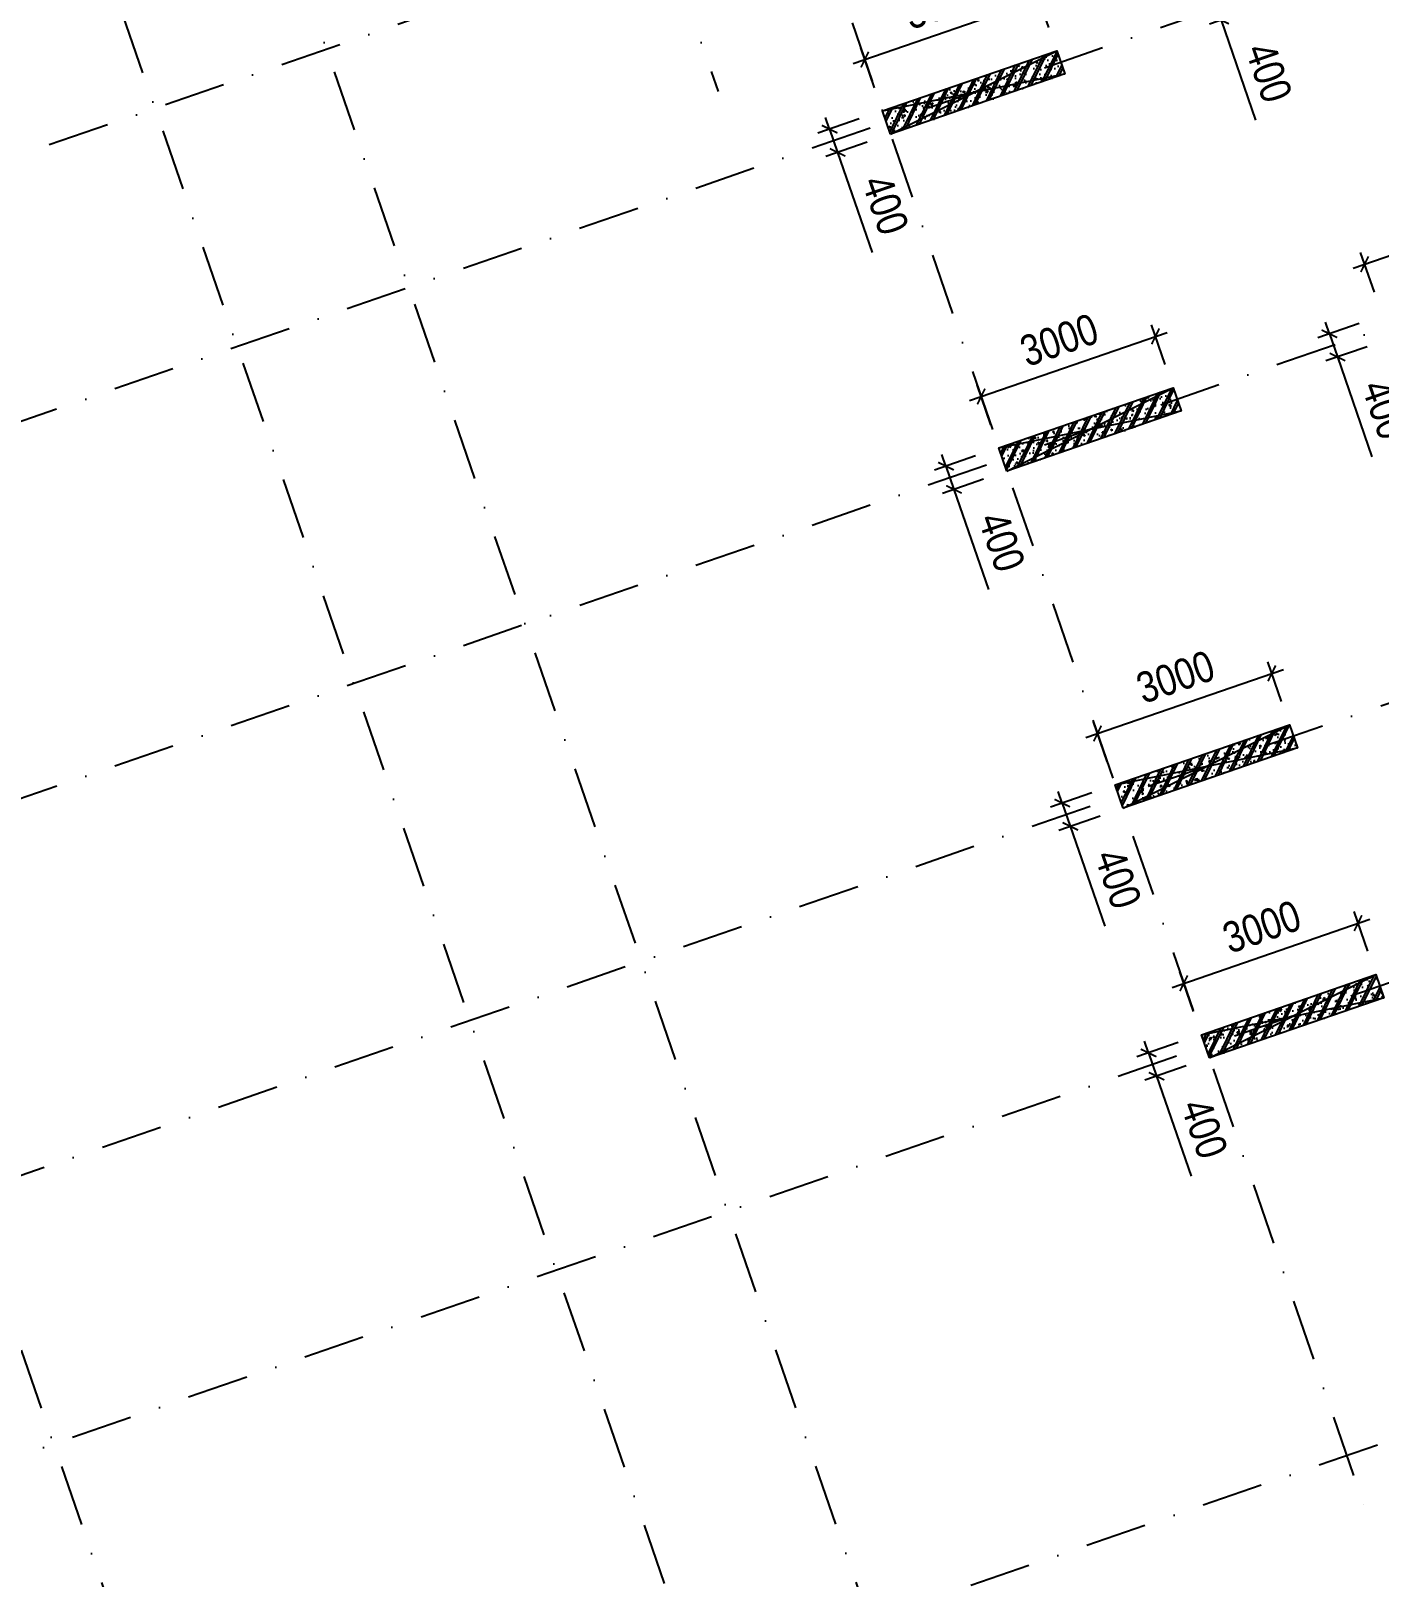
# Model space of a CAD drawing. Header units: millimetres. Extents: x 13965 to 1327256, y -72704 to 46237.
# Drawn here: x 66235 to 88168, y -32339 to -7183 of the extents above; entities that cross this region are included whole.
import ezdxf

# ---------------------------------------------------------------- set-up
doc = ezdxf.new("R2010")
doc.units = ezdxf.units.MM
doc.header["$MEASUREMENT"] = 0
doc.linetypes.add('DASHDOT', pattern=[1, 0.5, -0.25, 0, -0.25])
for name, color, linetype in [('KC2-DIM', 251, 'Continuous'), ('KT-Luoi truc South Tower', 8, 'DASHDOT'), ('Xref_ST_MBDV Cot vach 30.7.2022|Xref_ST_MBDV Cot vach 30.7.2022|Xref_ST_MBDV Cot vach 30.7.2022|Xref_ST_MBDV Cot vach 30.7.2022|KC-Betong', 6, 'Continuous')]:
    doc.layers.add(name, color=color, linetype=linetype)
doc.layers.add('KT-Kich thuoc', color=159, linetype='Continuous', lineweight=18)
doc.styles.add('Arial Narrow', font='ARIALN.TTF')
doc.dimstyles.new('ccu12-200', dxfattribs={"dimscale": 200, "dimtxt": 2.5, "dimasz": 1, "dimexe": 1, "dimexo": 2, "dimgap": 1, "dimtad": 1, "dimdec": 0, "dimdsep": 46, "dimtxsty": 'Arial Narrow', "dimblk": 'ARCHTICK', "dimcen": -1, "dimdle": 1, "dimclrd": 256, "dimclre": 256, "dimclrt": 3, "dimadec": 0, "dimazin": 2, "dimtfac": 0.1, "dimtdec": 0, "dimtmove": 0, "dimatfit": 1, "dimldrblk": 'ARCHTICK', "dimfxl": 1, "dimtvp": 0.833333, "dimtolj": 1, "dimtzin": 12, "dimarcsym": 0})

# ---------------------------------------------------------------- blocks, each defined once
blk = doc.blocks.new('Asix South Tower')
at = {"layer": 'KT-Luoi truc South Tower', "ltscale": 2000}
for p, q in [((-72397.8, 60940.8), (-54232.5, 8325.6)), ((-74690, 60149.4), (-64788, 31468.5)), ((-80172.4, 58256.6), (-62007.1, 5641.4)), ((-82960.9, 57293.9), (-64795.6, 4678.7)), ((-91137.3, 54471), (-72972, 1855.8)), ((-37736.8, 39354.3), (-105450.5, 15976.2)), ((-63379.6, 34838.6), (-106788.6, 19851.7)), ((-37735.1, 33218.9), (-103274.2, 10591.7)), ((-47391.3, 23749.2), (-101381.4, 5109.2)), ((-45988, 19684.6), (-99978.1, 1044.6)), ((-52170.8, 10095.3), (-96381.5, -5168.4))]:
    blk.add_line(p, q, dxfattribs=at)
blk = doc.blocks.new('_ArchTick')
at = {"color": 0, "const_width": 0.15}
blk.add_lwpolyline([(-0.5, -0.5), (0.5, 0.5)], dxfattribs=at)
blk = doc.blocks.new('*D122')
at = {"layer": 'Defpoints', "color": 0, "transparency": 16777216}
for p in [(82637, -6670), (82925, -7505, 0), (80090, -8484, 0)]:
    blk.add_point(p, dxfattribs=at)
at = {"layer": 'KC2-DIM', "lineweight": -2, "transparency": 16777216}
for p, q in [((82795, -7127), (82572, -6480)), ((79612, -7714), (82826, -6604)), ((79959, -8106), (79736, -7459))]:
    blk.add_line(p, q, dxfattribs=at)
at = {"layer": 'KC2-DIM', "lineweight": -2, "transparency": 16777216, "xscale": 200, "yscale": 200, "zscale": 200}
for p, rotation in [((82637, -6670), 19.04713795321682), ((79801, -7649), 199.0471379532168)]:
    blk.add_blockref('_ArchTick', p, dxfattribs=dict(at, rotation=rotation))
at = {"layer": 'KC2-DIM', "color": 3, "transparency": 16777216, "insert": (81071, -6729), "char_height": 500, "attachment_point": 5, "rotation": 19.0471, "style": 'Arial Narrow'}
blk.add_mtext('\\A1;3000', dxfattribs=at)
blk = doc.blocks.new('*D123')
at = {"layer": 'Defpoints', "color": 0, "transparency": 16777216}
for p in [(80090, -8484, 0), (80220, -8862, 0), (79359, -9159)]:
    blk.add_point(p, dxfattribs=at)
at = {"layer": 'KC2-DIM', "lineweight": -2, "transparency": 16777216}
for p, q in [((79712, -8614), (79040, -8846)), ((79229, -8781), (79163, -8592)), ((79229, -8781), (79359, -9159)), ((79842, -8992), (79170, -9224)), ((79359, -9159), (79921, -10786))]:
    blk.add_line(p, q, dxfattribs=at)
at = {"layer": 'KC2-DIM', "lineweight": -2, "transparency": 16777216, "xscale": 200, "yscale": 200, "zscale": 200}
for p, rotation in [((79229, -8781), 289.0471379532172), ((79359, -9159), 109.0471379532172)]:
    blk.add_blockref('_ArchTick', p, dxfattribs=dict(at, rotation=rotation))
at = {"layer": 'KC2-DIM', "color": 3, "transparency": 16777216, "insert": (80136, -10013), "char_height": 500, "attachment_point": 5, "rotation": 289.0471, "style": 'Arial Narrow'}
blk.add_mtext('\\A1;400', dxfattribs=at)
blk = doc.blocks.new('*D124')
at = {"layer": 'Defpoints', "color": 0, "transparency": 16777216}
for p in [(84530, -12152), (84818, -12988, 0), (81983, -13967, 0)]:
    blk.add_point(p, dxfattribs=at)
at = {"layer": 'KC2-DIM', "lineweight": -2, "transparency": 16777216}
for p, q in [((84688, -12610), (84465, -11963)), ((81505, -13197), (84719, -12087)), ((81852, -13589), (81629, -12942))]:
    blk.add_line(p, q, dxfattribs=at)
at = {"layer": 'KC2-DIM', "lineweight": -2, "transparency": 16777216, "xscale": 200, "yscale": 200, "zscale": 200}
for p, rotation in [((84530, -12152), 19.0471379532168), ((81694, -13131), 199.0471379532168)]:
    blk.add_blockref('_ArchTick', p, dxfattribs=dict(at, rotation=rotation))
at = {"layer": 'KC2-DIM', "color": 3, "transparency": 16777216, "insert": (82964, -12212), "char_height": 500, "attachment_point": 5, "rotation": 19.0471, "style": 'Arial Narrow'}
blk.add_mtext('\\A1;3000', dxfattribs=at)
blk = doc.blocks.new('*D125')
at = {"layer": 'Defpoints', "color": 0, "transparency": 16777216}
for p in [(81983, -13967, 0), (82113, -14345, 0), (81252, -14642)]:
    blk.add_point(p, dxfattribs=at)
at = {"layer": 'KC2-DIM', "lineweight": -2, "transparency": 16777216}
for p, q in [((81122, -14264), (81056, -14075)), ((81605, -14097), (80933, -14329)), ((81122, -14264), (81252, -14642)), ((81735, -14475), (81063, -14707)), ((81252, -14642), (81814, -16269))]:
    blk.add_line(p, q, dxfattribs=at)
at = {"layer": 'KC2-DIM', "lineweight": -2, "transparency": 16777216, "xscale": 200, "yscale": 200, "zscale": 200}
for p, rotation in [((81122, -14264), 289.0471379532172), ((81252, -14642), 109.0471379532172)]:
    blk.add_blockref('_ArchTick', p, dxfattribs=dict(at, rotation=rotation))
at = {"layer": 'KC2-DIM', "color": 3, "transparency": 16777216, "insert": (82029, -15496), "char_height": 500, "attachment_point": 5, "rotation": 289.0471, "style": 'Arial Narrow'}
blk.add_mtext('\\A1;400', dxfattribs=at)
blk = doc.blocks.new('*D126')
at = {"layer": 'Defpoints', "color": 0, "transparency": 16777216}
for p in [(86423, -17635), (86711, -18470, 0), (83875, -19449, 0)]:
    blk.add_point(p, dxfattribs=at)
at = {"layer": 'KC2-DIM', "lineweight": -2, "transparency": 16777216}
for p, q in [((83398, -18679), (86612, -17570)), ((86581, -18092), (86358, -17446)), ((83745, -19071), (83522, -18425))]:
    blk.add_line(p, q, dxfattribs=at)
at = {"layer": 'KC2-DIM', "lineweight": -2, "transparency": 16777216, "xscale": 200, "yscale": 200, "zscale": 200}
for p, rotation in [((86423, -17635), 19.04713795321683), ((83587, -18614), 199.0471379532169)]:
    blk.add_blockref('_ArchTick', p, dxfattribs=dict(at, rotation=rotation))
at = {"layer": 'KC2-DIM', "color": 3, "transparency": 16777216, "insert": (84856, -17694), "char_height": 500, "attachment_point": 5, "rotation": 19.0471, "style": 'Arial Narrow'}
blk.add_mtext('\\A1;3000', dxfattribs=at)
blk = doc.blocks.new('*D127')
at = {"layer": 'Defpoints', "color": 0, "transparency": 16777216}
for p in [(83875, -19449, 0), (84006, -19827, 0), (83145, -20124)]:
    blk.add_point(p, dxfattribs=at)
at = {"layer": 'KC2-DIM', "lineweight": -2, "transparency": 16777216}
for p, q in [((83497, -19580), (82825, -19812)), ((83014, -19746), (82949, -19557)), ((83014, -19746), (83145, -20124)), ((83628, -19958), (82956, -20190)), ((83145, -20124), (83706, -21751))]:
    blk.add_line(p, q, dxfattribs=at)
at = {"layer": 'KC2-DIM', "lineweight": -2, "transparency": 16777216, "xscale": 200, "yscale": 200, "zscale": 200}
for p, rotation in [((83014, -19746), 289.0471379532172), ((83145, -20124), 109.0471379532172)]:
    blk.add_blockref('_ArchTick', p, dxfattribs=dict(at, rotation=rotation))
at = {"layer": 'KC2-DIM', "color": 3, "transparency": 16777216, "insert": (83921, -20978), "char_height": 500, "attachment_point": 5, "rotation": 289.0471, "style": 'Arial Narrow'}
blk.add_mtext('\\A1;400', dxfattribs=at)
blk = doc.blocks.new('*D128')
at = {"layer": 'Defpoints', "color": 0, "transparency": 16777216}
for p in [(87826, -21699), (88114, -22535, 0), (85279, -23514, 0)]:
    blk.add_point(p, dxfattribs=at)
at = {"layer": 'KC2-DIM', "lineweight": -2, "transparency": 16777216}
for p, q in [((84801, -22744), (88015, -21634)), ((87984, -22157), (87761, -21510)), ((85148, -23136), (84925, -22489))]:
    blk.add_line(p, q, dxfattribs=at)
at = {"layer": 'KC2-DIM', "lineweight": -2, "transparency": 16777216, "xscale": 200, "yscale": 200, "zscale": 200}
for p, rotation in [((87826, -21699), 19.04713795321683), ((84990, -22678), 199.0471379532169)]:
    blk.add_blockref('_ArchTick', p, dxfattribs=dict(at, rotation=rotation))
at = {"layer": 'KC2-DIM', "color": 3, "transparency": 16777216, "insert": (86260, -21759), "char_height": 500, "attachment_point": 5, "rotation": 19.0471, "style": 'Arial Narrow'}
blk.add_mtext('\\A1;3000', dxfattribs=at)
blk = doc.blocks.new('*D129')
at = {"layer": 'Defpoints', "color": 0, "transparency": 16777216}
for p in [(85279, -23514, 0), (85409, -23892, 0), (84548, -24189)]:
    blk.add_point(p, dxfattribs=at)
at = {"layer": 'KC2-DIM', "lineweight": -2, "transparency": 16777216}
for p, q in [((84901, -23644), (84229, -23876)), ((84418, -23811), (84352, -23622)), ((84418, -23811), (84548, -24189)), ((85031, -24022), (84359, -24254)), ((84548, -24189), (85110, -25816))]:
    blk.add_line(p, q, dxfattribs=at)
at = {"layer": 'KC2-DIM', "lineweight": -2, "transparency": 16777216, "xscale": 200, "yscale": 200, "zscale": 200}
for p, rotation in [((84418, -23811), 289.0471379532172), ((84548, -24189), 109.0471379532172)]:
    blk.add_blockref('_ArchTick', p, dxfattribs=dict(at, rotation=rotation))
at = {"layer": 'KC2-DIM', "color": 3, "transparency": 16777216, "insert": (85325, -25043), "char_height": 500, "attachment_point": 5, "rotation": 289.0471, "style": 'Arial Narrow'}
blk.add_mtext('\\A1;400', dxfattribs=at)
blk = doc.blocks.new('*D134')
at = {"layer": 'Defpoints', "color": 0, "transparency": 16777216}
for p in [(90769, -9999), (91057, -10834, 0), (88221, -11813, 0)]:
    blk.add_point(p, dxfattribs=at)
at = {"layer": 'KC2-DIM', "lineweight": -2, "transparency": 16777216}
for p, q in [((90926, -10456), (90703, -9809)), ((87744, -11043), (90958, -9933)), ((88091, -11435), (87868, -10789))]:
    blk.add_line(p, q, dxfattribs=at)
at = {"layer": 'KC2-DIM', "lineweight": -2, "transparency": 16777216, "xscale": 200, "yscale": 200, "zscale": 200}
for p, rotation in [((90769, -9999), 19.0471379532168), ((87933, -10978), 199.0471379532168)]:
    blk.add_blockref('_ArchTick', p, dxfattribs=dict(at, rotation=rotation))
at = {"layer": 'KC2-DIM', "color": 3, "transparency": 16777216, "insert": (89202, -10058), "char_height": 500, "attachment_point": 5, "rotation": 19.0471, "style": 'Arial Narrow'}
blk.add_mtext('\\A1;3000', dxfattribs=at)
blk = doc.blocks.new('*D135')
at = {"layer": 'Defpoints', "color": 0, "transparency": 16777216}
for p in [(88221, -11813, 0), (88352, -12191, 0), (87491, -12488)]:
    blk.add_point(p, dxfattribs=at)
at = {"layer": 'KC2-DIM', "lineweight": -2, "transparency": 16777216}
for p, q in [((87843, -11943), (87171, -12175)), ((87360, -12110), (87295, -11921)), ((87974, -12321), (87302, -12553)), ((87360, -12110), (87491, -12488)), ((87491, -12488), (88052, -14115))]:
    blk.add_line(p, q, dxfattribs=at)
at = {"layer": 'KC2-DIM', "lineweight": -2, "transparency": 16777216, "xscale": 200, "yscale": 200, "zscale": 200}
for p, rotation in [((87360, -12110), 289.0471379532172), ((87491, -12488), 109.0471379532172)]:
    blk.add_blockref('_ArchTick', p, dxfattribs=dict(at, rotation=rotation))
at = {"layer": 'KC2-DIM', "color": 3, "transparency": 16777216, "insert": (88267, -13342), "char_height": 500, "attachment_point": 5, "rotation": 289.0471, "style": 'Arial Narrow'}
blk.add_mtext('\\A1;400', dxfattribs=at)
blk = doc.blocks.new('*D137')
at = {"layer": 'Defpoints', "color": 0, "transparency": 16777216}
for p in [(86328, -6330, 0), (86459, -6708, 0), (85598, -7006)]:
    blk.add_point(p, dxfattribs=at)
at = {"layer": 'KC2-DIM', "lineweight": -2, "transparency": 16777216}
for p, q in [((85950, -6461), (85278, -6693)), ((85467, -6628), (85402, -6439)), ((85467, -6628), (85598, -7006)), ((86081, -6839), (85409, -7071)), ((85598, -7006), (86160, -8632))]:
    blk.add_line(p, q, dxfattribs=at)
at = {"layer": 'KC2-DIM', "lineweight": -2, "transparency": 16777216, "xscale": 200, "yscale": 200, "zscale": 200}
for p, rotation in [((85467, -6628), 289.0471379532172), ((85598, -7006), 109.0471379532172)]:
    blk.add_blockref('_ArchTick', p, dxfattribs=dict(at, rotation=rotation))
at = {"layer": 'KC2-DIM', "color": 3, "transparency": 16777216, "insert": (86374, -7860), "char_height": 500, "attachment_point": 5, "rotation": 289.0471, "style": 'Arial Narrow'}
blk.add_mtext('\\A1;400', dxfattribs=at)
blk = doc.blocks.new('*U37')
h = blk.add_hatch()
h.set_pattern_fill('VATLIEU04', color=250, scale=40, style=0, pattern_type=2)
h.set_pattern_definition([(50, (-550, 3050), (286.904, -25.101), [30, -330]), (355, (-550, 3050), (-55.5, 300.877), [24, -264]), (100.451, (-526.1, 3047.9), (231.404, 275.776), [25.496, -280.457]), (46.184, (-550, 3130), (426.896, -66.208), [45, -495]), (96.636, (-514.43, 3124.5), (373.865, 389.647), [38.244, -420.685]), (351.184, (-550, 3130), (373.865, 389.65), [36, -396]), (21, (-510, 3110), (238.763, -161.048), [30, -330]), (326, (-510, 3110), (97.326, 290.06), [24, -264]), (71.451, (-490.1, 3096.58), (336.09, 129.012), [25.496, -280.457]), (37.5, (-550, 3050), (4.864, 133.1575), [0, -260.8, 0, -268, 0, -265]), (7.5, (-550, 3050), (105.228, 157.7647), [0, -152.8, 0, -254.8, 0, -101]), (327.5, (-639.2, 3050), (213.529, -9.022), [0, -100, 0, -312, 0, -414]), (317.5, (-679.2, 3050), (233.274, 40.042), [0, -130, 0, -207.2, 0, -294]), (45, (-550, 3050), (-120.208, 120.208), []), (45, (-550, 3099), (-120.208, 120.208), [])])
h.paths.add_polyline_path([(-475, -475), (-75, -475), (-75, 2525), (-475, 2525)])
at = {"color": 6, "ltscale": 0.25}
blk.add_lwpolyline([(-475, -475), (-75, -475), (-75, 2525), (-475, 2525)], close=True, dxfattribs=at)
at = {"layer": 'Defpoints', "linetype": 'ByBlock', "ltscale": 30}
for p, q in [((-75, -475), (-475, 2525)), ((-475, -475), (-75, 2525))]:
    blk.add_line(p, q, dxfattribs=at)
blk = doc.blocks.new('MBC-T8')
at = {"layer": 'Xref_ST_MBDV Cot vach 30.7.2022|Xref_ST_MBDV Cot vach 30.7.2022|Xref_ST_MBDV Cot vach 30.7.2022|Xref_ST_MBDV Cot vach 30.7.2022|KC-Betong', "linetype": 'ByBlock', "xscale": -0.9999999999999998, "rotation": 289.0471379532163}
for p in [(-36715, 13906, 0), (-34822, 8423, 0), (-32929, 2941, 0), (-31526, -1124, 0)]:
    blk.add_blockref('*U37', p, dxfattribs=at)
blk = doc.blocks.new('MBCV-T8')
blk.add_blockref('MBC-T8', (30901, -15834, 0))

msp = doc.modelspace()

# ---------------------------------------------------------------- block references
msp.add_blockref('MBCV-T8', (86328.4, -6330.3, 0))
at = {"layer": 'KT-Kich thuoc'}
msp.add_blockref('Asix South Tower', (142202.4, -39634.4), dxfattribs=at)

# ---------------------------------------------------------------- dimensions: what is measured, and where the dimension line sits
at = {"layer": 'KC2-DIM'}
for p1, p2, distance, picture, middle in [((80089.6, -8483.8, 0), (82925.4, -7504.7, 0), 883.6, '*D122', (81070.6, -6728.7)), ((86328.4, -6330.3, 0), (86459, -6708.4, 0), -910.9, '*D137', (86374.4, -7859.5, 0)), ((80089.6, -8483.8, 0), (80220.2, -8861.9, 0), -910.9, '*D123', (80135.6, -10012.9)), ((88221.3, -11812.8, 0), (91057, -10833.7, 0), 883.6, '*D134', (89202.2, -10057.7, 0)), ((81982.6, -13966.7, 0), (84818.4, -12987.6, 0), 883.6, '*D124', (82963.5, -12211.6, 0)), ((88221.3, -11812.8, 0), (88351.8, -12190.9, 0), -910.9, '*D135', (88267.2, -13342, 0)), ((81982.6, -13966.7, 0), (82113.1, -14344.8, 0), -910.9, '*D125', (82028.5, -15495.8, 0)), ((83875.4, -19449.1, 0), (86711.2, -18470.1, 0), 883.6, '*D126', (84856.3, -17694, 0)), ((83875.4, -19449.1, 0), (84005.9, -19827.2, 0), -910.9, '*D127', (83921.3, -20978.3, 0)), ((85278.7, -23513.7, 0), (88114.4, -22534.7, 0), 883.6, '*D128', (86259.6, -21758.6, 0)), ((85278.7, -23513.7, 0), (85409.2, -23891.8, 0), -910.9, '*D129', (85324.6, -25042.9, 0))]:
    dim = msp.add_aligned_dim(p1=p1, p2=p2, distance=distance, dimstyle='ccu12-200', dxfattribs=at)
    dim.commit()
    dim.dimension.update_dxf_attribs({"geometry": picture, "text_midpoint": middle})

doc.saveas('drawing.dxf')
